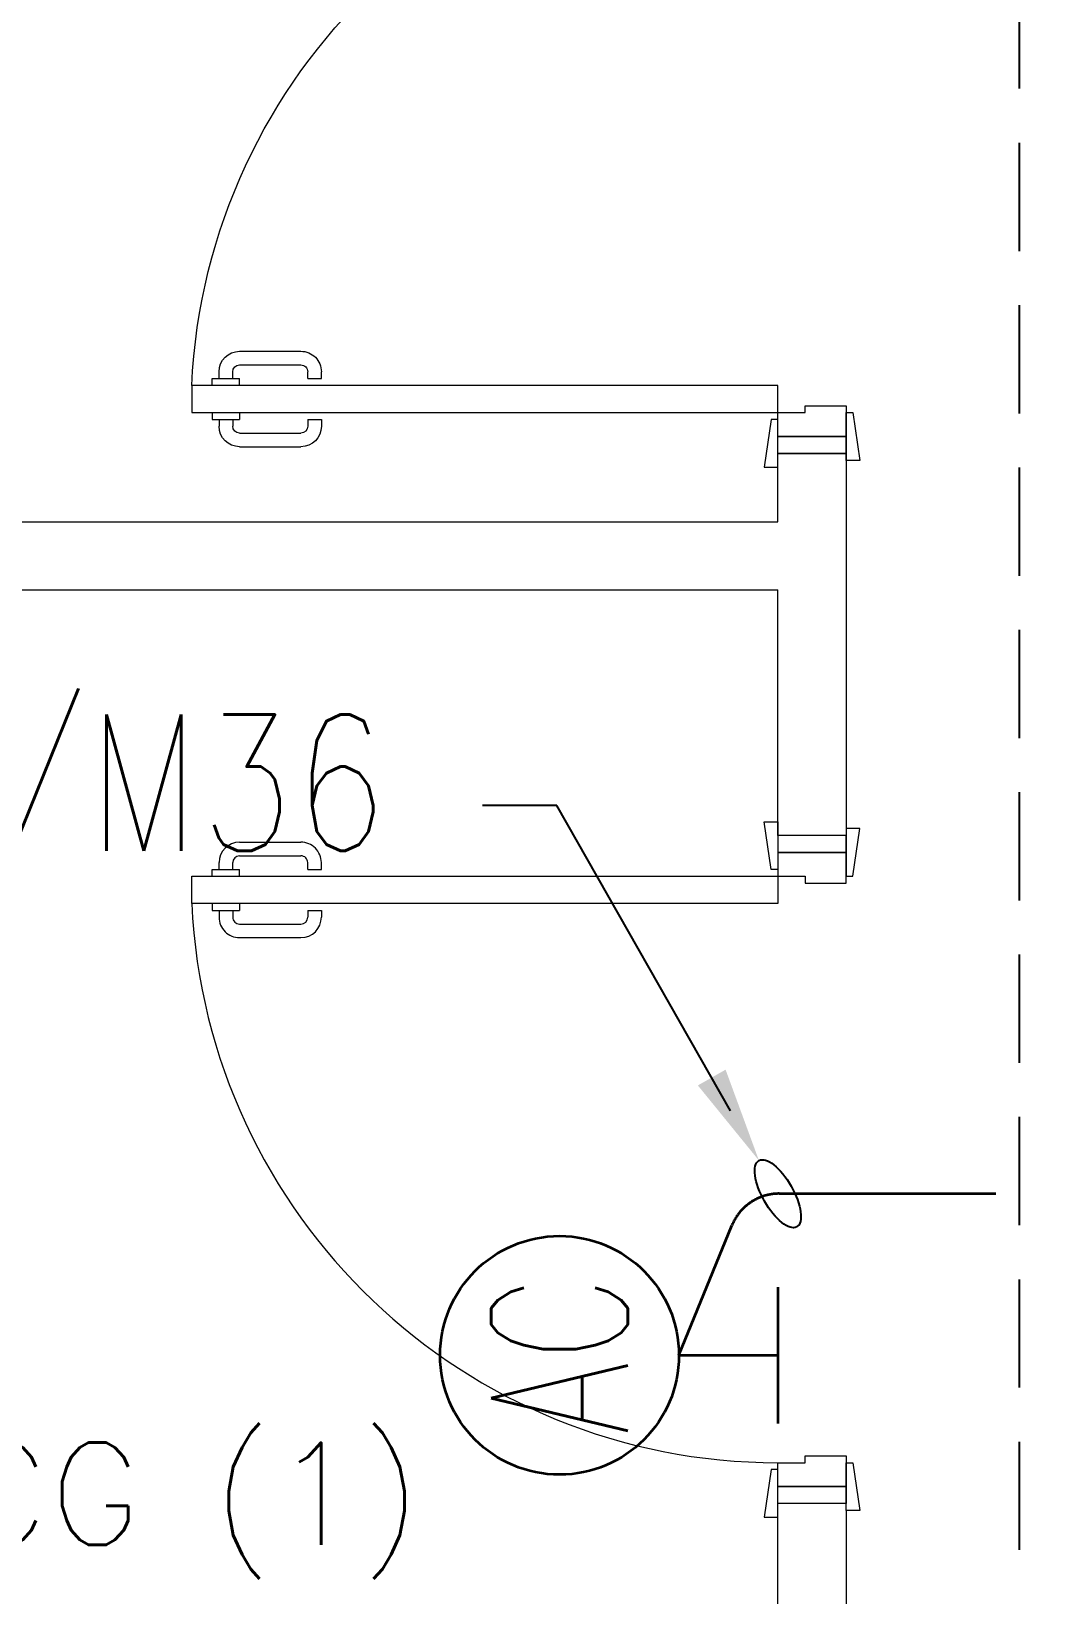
# Model space of a CAD drawing. Header units: inches. Extents: x -12418 to 57169, y -29325 to 19878.
# Drawn here: x 28355 to 29850, y -11531 to -9238 of the extents above; entities that cross this region are included whole.
import ezdxf
from ezdxf import colors
from ezdxf.entities.mleader import LeaderData, LeaderLine
from ezdxf.enums import TextEntityAlignment as Align
from ezdxf.math import Vec2, Vec3

# ---------------------------------------------------------------- set-up
doc = ezdxf.new("R2010")
doc.units = ezdxf.units.IN
doc.header["$LTSCALE"] = 25
doc.header["$MEASUREMENT"] = 0
doc.linetypes.add('DASHDOT', pattern=[25.4, 12.7, -6.35, 0, -6.35])
doc.linetypes.add('HIDDEN', pattern=[9.525, 6.35, -3.175])
doc.layers.get('0').update_dxf_attribs({"color": 8})
for name, color, linetype, lineweight in [('00-Ground Floor$0$72_EGR_BASE_TEXT', 252, 'Continuous', 5), ('00-Ground Floor$0$Walls', 251, 'Continuous', 5), ('00-Ground Floor$0$Wooden Joinery', 251, 'Continuous', 5), ('E-LITE-CIRC @ 100', 6, 'Continuous', 25), ('E-LITE-CLNG-CNDT', 6, 'DASHDOT', 35), ('E-POWR-CIRC-NUMB', 6, 'Continuous', 25), ('E-POWR-CLNG-CNDT', 6, 'DASHDOT', 35), ('E-POWR-FLOR-CNDT', 6, 'HIDDEN', 25), ('E-POWR-WALL @ 100', 4, 'Continuous', 35)]:
    doc.layers.add(name, color=color, linetype=linetype, lineweight=lineweight)
doc.layers.add('E-POWR-IDEN', color=101, linetype='Continuous')
doc.styles.add('00-Ground Floor$0$SIMPLEX', font='SIMPLEX.shx', dxfattribs={"height": 150})
doc.styles.add('DC_Simplex', font='SIMPLEX.shx', dxfattribs={"width": 0.7})

# ---------------------------------------------------------------- blocks, each defined once
blk = doc.blocks.new('00-Ground Floor$0$A$C72370EFE')
at = {"layer": '00-Ground Floor$0$Wooden Joinery'}
for p, q in [((-0.01, -0.04), (-0.02, -0.04)), ((-0.01, -0.03), (-0.01, -0.07)), ((0, -0.03), (-0.01, -0.03)), ((0.04, -0.03), (0.05, -0.03)), ((0.05, -0.03), (0.05, -0.07)), ((0.05, -0.04), (0.06, -0.04)), ((-0.01, -0.06), (-0.02, -0.06)), ((0.05, -0.06), (0.06, -0.06)), ((-0.05, -0.07), (-0.05, -0.16)), ((-0.03, -0.07), (-0.03, -0.16)), ((0, -0.07), (-0.01, -0.07)), ((0.04, -0.07), (0.05, -0.07)), ((0.07, -0.07), (0.07, -0.16)), ((0.09, -0.07), (0.09, -0.16)), ((-0.01, -0.17), (-0.02, -0.17)), ((-0.01, -0.17), (-0.01, -0.19)), ((0.05, -0.17), (0.06, -0.17)), ((0.05, -0.17), (0.05, -0.19)), ((-0.01, -0.19), (-0.02, -0.19)), ((0.05, -0.19), (0.06, -0.19))]:
    blk.add_line(p, q, dxfattribs=at)
for centre, radius, start, end in [((-0.02, -0.07), 0.03, 90, 180), ((0.06, -0.07), 0.03, 0, 90), ((-0.02, -0.07), 0.01, 90, 180), ((0.06, -0.07), 0.01, 0, 90), ((-0.02, -0.16), 0.03, 180, 270), ((-0.02, -0.16), 0.01, 180, 270), ((0.06, -0.16), 0.01, 270, 0), ((0.06, -0.16), 0.03, 270, 0)]:
    blk.add_arc(centre, radius, start, end, dxfattribs=at)
blk = doc.blocks.new('00-Ground Floor$0$A$C5DAD61B4')
at = {"layer": '00-Ground Floor$0$Wooden Joinery'}
for points in [[(80, 959.1), (80, 969.1), (10, 979.1), (10, 959.1)], [(940, 959.1), (940, 969.1), (1010, 979.1), (1010, 959.1)], [(70, 859.1), (70, 849.1), (0, 839.1), (0, 859.1)], [(120, 859.1), (120, 0), (80, 0), (80, 859.1)], [(950, 859.1), (950, 849.1), (1020, 839.1), (1020, 859.1)]]:
    blk.add_lwpolyline(points, close=True, dxfattribs=at)
for points in [[(45, 859.1), (45, 959.1), (20, 959.1), (20, 859.1), (45, 859.1)], [(45, 859.1), (80, 859.1), (80, 899.1), (90, 899.1), (90, 959.1), (45, 959.1), (45, 859.1)], [(975, 859.1), (940, 859.1), (940, 899.1), (930, 899.1), (930, 959.1), (975, 959.1), (975, 859.1)], [(975, 859.1), (975, 959.1), (1000, 959.1), (1000, 859.1), (975, 859.1)]]:
    blk.add_lwpolyline(points, dxfattribs=at)
blk.add_arc((80, 859.1), 860, 272.666, 0, dxfattribs=at)
at = {"layer": '00-Ground Floor$0$Wooden Joinery', "xscale": 999.9999999998854, "yscale": 999.9999999998854, "zscale": 999.9999999998854, "rotation": 180}
blk.add_blockref('00-Ground Floor$0$A$C72370EFE', (120, 0), dxfattribs=at)
blk = doc.blocks.new('00-Ground Floor')
at = {"layer": '00-Ground Floor$0$Walls'}
for p, q in [((29449.5, -9957.4, 0), (29449.5, -9857.4, 0)), ((29449.5, -9857.4, 0), (29549.5, -9857.4, 0)), ((29549.5, -9857.4, 0), (29549.5, -10417.4, 0)), ((23949.5, -9957.4, 0), (29449.5, -9957.4, 0)), ((23949.5, -10057.4, 0), (29449.5, -10057.4, 0)), ((29449.5, -10417.4, 0), (29449.5, -10057.4, 0)), ((29549.5, -10417.4, 0), (29449.5, -10417.4, 0)), ((29449.5, -11867.4, 0), (29449.5, -11397.4, 0)), ((29549.5, -11397.4, 0), (29449.5, -11397.4, 0)), ((29549.5, -11407.4, 0), (29549.5, -11497.4, 0)), ((29549.5, -11497.4, 0), (29549.5, -12112.4, 0))]:
    blk.add_line(p, q, dxfattribs=at)
at = {"layer": '00-Ground Floor$0$Wooden Joinery', "xscale": -1, "rotation": 270}
blk.add_blockref('00-Ground Floor$0$A$C5DAD61B4', (28590.4, -9877.4, 0), dxfattribs=at)
at = {"layer": '00-Ground Floor$0$Wooden Joinery', "rotation": 270}
blk.add_blockref('00-Ground Floor$0$A$C5DAD61B4', (28590.4, -10397.4, 0), dxfattribs=at)
at = {"layer": '00-Ground Floor$0$72_EGR_BASE_TEXT', "insert": (26873.8, -11307.9, 0), "char_height": 150, "attachment_point": 2, "style": '00-Ground Floor$0$SIMPLEX'}
blk.add_mtext('CARDIAC CONSULT/EXAM ROOM/ECG (1)', dxfattribs=at)
blk = doc.blocks.new('*U36')
for p, q in [((0, 1), (0, -1)), ((-1.45, 0), (0, 0))]:
    blk.add_line(p, q)
blk.add_circle((-3.2, 0), 1.75)
at = {"layer": 'E-POWR-CIRC-NUMB', "style": 'DC_Simplex', "width": 0.7, "flags": 8}
blk.add_attdef('CIRCUIT', (3.364, 5.671), '', height=2, rotation=360, dxfattribs=at)
at = {"layer": 'E-POWR-IDEN', "style": 'DC_Simplex', "width": 0.7, "flags": 8}
blk.add_attdef('TYPE', text='', height=2, rotation=90, dxfattribs=at).set_placement((-3.2, 0), align=Align.MIDDLE_CENTER)
blk = doc.blocks.new('ARR0W')
at = {"color": 45}
blk.add_ellipse((0, 0), major_axis=(0.4, 0), ratio=0.4, dxfattribs=at)
at = {"color": 45, "ltscale": 0.5}
blk.add_solid([(-1.4, 0.167), (-0.4, 0), (-1.4, -0.167)], dxfattribs=at)

msp = doc.modelspace()

# ---------------------------------------------------------------- linework, layer by layer
at = {"layer": 'E-POWR-CLNG-CNDT', "elevation": 0}
msp.add_lwpolyline([(29304.5, -11179.9), (29382.1, -10989.5, -0.304878), (29451.6, -10942.8), (31149.5, -10942.8)], format="xyb", dxfattribs=at)
at = {"layer": 'E-POWR-FLOR-CNDT', "elevation": 0}
msp.add_lwpolyline([(31449.5, -12492.9), (29878.8, -12492.9, -0.414214), (29803.8, -12417.9), (29803.8, -2388.5, 0.414214), (29728.8, -2313.5), (21267, -2313.5, 0.141886), (21226.9, -2325.1), (19999.5, -3700.8)], format="xyb", dxfattribs=at)

# ---------------------------------------------------------------- block references
at = {"layer": 'E-LITE-CLNG-CNDT'}
msp.add_blockref('00-Ground Floor', (0, 0), dxfattribs=at)
at = {"layer": 'E-POWR-WALL @ 100', "xscale": 100, "yscale": 100, "zscale": 100}
msp.add_blockref('*U36', (29449.5, -11179.9, 0), dxfattribs=at).add_auto_attribs({'TYPE': 'AC'})

# ---------------------------------------------------------------- leaders
at = {"layer": 'E-LITE-CIRC @ 100'}
ml = msp.add_multileader_mtext('Standard', dxfattribs=at)
ml.set_content('{\\Fdc_el_romans|c0;\\W0.8;TO\\Fromans|c0; \\Fsimplex|c0;PP-G\\Fdc_el_romans|c0;F\\Fsimplex|c0;/M36}', color=256, style='DC_Simplex')
ml.set_leader_properties()
ml.set_arrow_properties(name='ARR0W')
ml.build(insert=Vec2(0, 0))
ml.multileader.update_dxf_attribs({"dogleg_length": 200, "arrow_head_size": 140, "scale": 100})
ctx = ml.context
ctx.base_point, ctx.scale, ctx.char_height, ctx.arrow_head_size, ctx.landing_gap_size, ctx.plane_origin, ctx.plane_x_axis, ctx.plane_y_axis = Vec3(26854.9, -10373.5, 0), 100, 200, 140, 140, Vec3(40037.3, -15379.7, 0), Vec3(1, 0.000001, 0), Vec3(-0.000001, 1, 0)
ctx.text_align_type = 2
notes = []
notes.append((ctx, [(1, (1, 1, 0), (29125.6, -10373.5, 0), (-1, -0.000001, 0), 108.8, [(0, [(29449.5, -10942.9, 0)], 0, [])])]))
ctx.mtext.insert, ctx.mtext.text_direction, ctx.mtext.rotation, ctx.mtext.alignment, ctx.mtext.flow_direction = Vec3(28876.8, -10240.2, 0), Vec3(1, 0.000001, 0), 0.000001, 3, 5
for ctx, leaders in notes:
    for number, flags, end, landing, length, lines in leaders:
        leader = LeaderData()
        leader.index, (leader.has_last_leader_line, leader.has_dogleg_vector, leader.attachment_direction) = number, flags
        leader.last_leader_point, leader.dogleg_vector, leader.dogleg_length = Vec3(end), Vec3(landing), length
        for number, points, colour, breaks in lines:
            line = LeaderLine()
            line.index, line.vertices, line.color, line.breaks = number, Vec3.list(points), colors.encode_raw_color(colour), breaks
            leader.lines.append(line)
        ctx.leaders.append(leader)

doc.saveas('drawing.dxf')
